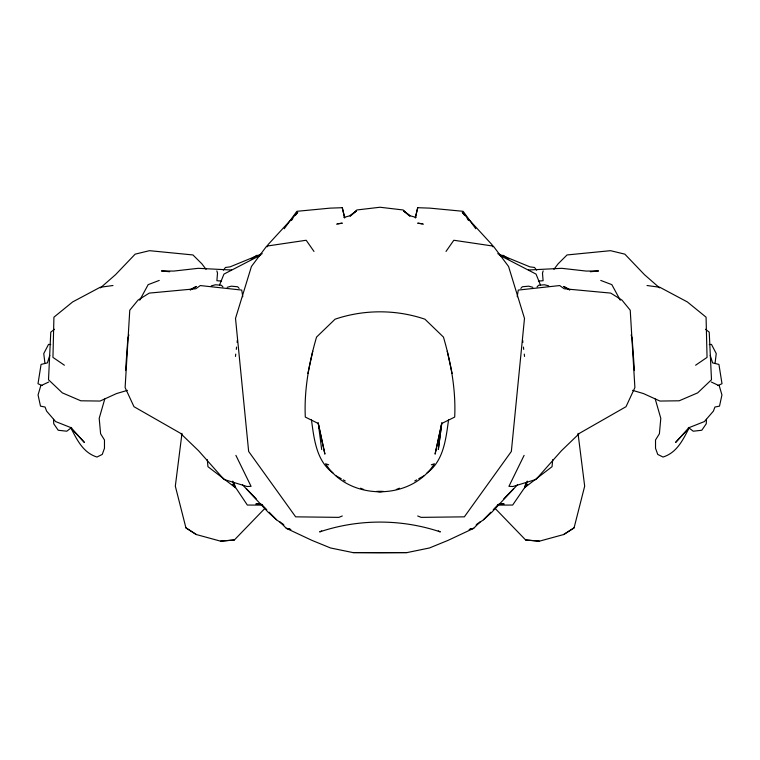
<?xml version="1.0" encoding="UTF-8"?>
<svg xmlns="http://www.w3.org/2000/svg" width="760" height="760" viewBox="0 0 760 760"><rect width="100%" height="100%" fill="white"/><g stroke="black" fill="none" stroke-linecap="round" stroke-linejoin="round"><path stroke-width="1.14" d="M284.231 228.75L296.865 211.309L330.153 208.136L342.294 207.708L344.651 217.873M706.496 419.32L706.239 423.805L701.774 430.255L693.225 431.214L688.322 427.443M125.561 370.566L127.87 338.305L128.877 334.932M552.729 459.601L552.045 466.697L524.628 487.644L512.658 505.048L497.372 505.115M441.807 422.655L438.32 449.54L441.721 423.491L435.128 453.948L441.721 423.491L454.698 417.069C455.952 389.927 451.012 363.052 443.46 337.088L424.925 319.19C396.007 309.367 363.992 309.367 335.074 319.19L316.54 337.088C308.988 363.052 304.048 389.927 305.301 417.069L318.278 423.491L324.872 453.948L318.278 423.491M235.457 356.43L235.733 354.094M236.293 349.419L236.569 347.082M237.12 342.409L237.395 340.072M715.075 363.242L716.243 353.58L711.474 344.403L709.27 344.527M181.982 433.361L175.322 486.162L185.924 527.867L196.355 534.584M448.571 419.776C445.92 438.691 443.792 460.702 427.091 472.891M517.227 296.77L518.263 290.082L559.692 285.56L564.195 288.762L610.745 293.103L621.975 300.115L630.23 310.203L634.885 387.572L626.021 406.695L579.652 433.2L561.422 450.756L535.971 479.455L513.047 486.486L508.925 486.362L524.106 455.363M104.776 398.981L99.199 418.332L100.605 433.779L104.471 439.974L104.471 448.295L102.248 454.442L96.957 457.035C82.868 452.627 76.883 439.479 70.68 427.538L55.622 421.572L46.597 411.103L45.068 407.027L40.489 406.134L38.057 394.943L40.764 385.748L48.688 382.033M312.769 351.215L307.866 373.483M415.349 217.74L417.705 207.708L429.846 208.136L463.134 211.309L475.769 228.75M415.349 217.873L417.705 207.708M563.644 534.584L574.075 527.867L584.678 486.162L578.018 433.361M525.872 483.075L524.628 487.644L527.592 484.167M543.153 270.911L542.488 273.106L543.106 280.725L538.403 281.058M49.78 355.376L47.386 362.9L41.068 364.41L38 383.714L42.085 385.558M267.121 246.848L267.966 244.73L297.711 212.334L295.64 215.023M527.24 481.127L524.628 487.644L526.347 484.623M219.526 285.057L223.962 274.094L260.661 255.113M139.716 300.219L148.162 284.648L159.258 280.421M446.015 251.436L453.815 240.255L493.325 246.107L508.564 266.475L524.486 318.392L511.347 451.459L464.351 516.838L421.125 517.37L417.705 515.983M553.945 269.353L558.077 263.872L567.045 254.951L610.508 250.677L624.843 254.153L644.499 274.712L659.585 287.888M291.488 220.381L292.866 218.595M223.326 270.209L225.482 267.473L230.09 266.855L262.248 253.659M520.847 288.401L522.348 286.757L528.665 286.178L532.827 287.308M537.063 286.919L538.574 285.285L544.54 284.762L548.73 285.883M517.569 484.699L491.995 512.04L483.474 519.783L476.168 525.017L477.85 523.364M264.651 508.63L234.355 539.98L220.581 541.167L196.355 534.546L185.924 527.867M483.474 519.783L490.798 512.231M493.24 509.703L498.123 504.668M503.823 498.788L513.598 488.718M480.197 521.711L473.68 528.342L448.096 540.35L429.438 547.979L407.037 552.586L380 552.758L352.963 552.586L330.562 547.979L311.904 540.35L286.32 528.342L279.803 521.711M100.415 287.897L115.501 274.712L135.156 254.153L149.492 250.677L192.954 254.951L201.923 263.872L206.055 269.353M54.473 329.27L50.778 332.158L48.507 379.743L62.339 392.873L80.816 400.795L100.082 401.052L116.527 393.566L127.405 390.355M71.677 427.443L66.776 431.214L58.225 430.255L53.761 423.805L53.504 419.32M695.609 365.218L707.056 357.39L706.068 317.176L687.372 301.948L659.832 287.27L647.017 285.513M251.085 259.065L256.794 255.351L259.103 255.769M574.075 527.867L563.644 534.546L539.419 541.167L525.644 539.98L495.349 508.63M190.37 289.978L196.28 286.473L190.057 289.721M414.751 480.994L416.746 479.864M418.741 478.743L423.728 475.921M321.689 530.908L319.656 531.905C358.653 518.814 401.346 518.814 440.344 531.905L438.311 530.908M717.915 385.558L722 383.714L718.931 364.41L712.614 362.9L710.22 355.376M396.321 489.497L399.418 488.186M342.294 515.983L338.874 517.37L295.649 516.838L248.653 451.459L235.514 318.392L251.436 266.475L266.674 246.107L306.185 240.255L313.984 251.436M431.319 464.778L434.406 463.799C410.923 501.078 349.077 501.078 325.594 463.799L328.681 464.778M343.862 217.417L349.543 215.887L356.307 211.042L350.189 216.125L356.887 209.969L380 207.243L403.113 209.969L409.839 216.087L403.693 211.042L410.457 215.887L416.138 217.417M211.27 285.883L215.46 284.762L221.426 285.285L222.936 286.919M227.173 287.308L231.334 286.178L237.652 286.757L239.153 288.401M469.119 529.501L473.68 528.342L470.259 528.903M500.897 255.769L503.206 255.351L508.915 259.065M336.547 224.152L342.304 223.164L337.63 223.734M383.496 491.387L380 491.91L376.504 491.387M112.984 285.513L100.168 287.27L72.627 301.948L53.931 317.176L52.943 357.39L64.391 365.218M382.327 491.331L377.673 491.331M590.311 271.748L598.557 270.949L586.178 271.063L561.744 268.318L528.438 270.009M220.581 541.13L234.355 539.98M498.218 504.355L504.136 503.965L499.462 504.089M407.037 552.586L352.963 552.586M262.627 505.115L247.342 505.048L233.652 484.623M260.537 504.089L255.863 503.965L261.782 504.355M231.562 270.009L198.255 268.318L173.821 271.063L161.443 270.949L169.689 271.748M50.73 344.527L48.526 344.403L43.757 353.58L44.925 363.242M221.597 281.058L216.894 280.725L217.512 273.106L216.847 270.911M525.644 539.98L539.419 541.167M422.37 223.734L417.696 223.164L423.453 224.152M289.74 528.903L286.32 528.342L290.88 529.501M632.595 390.355L643.473 393.566L659.917 401.052L679.183 400.795L697.661 392.873L711.493 379.743L709.222 332.158L705.527 329.27M600.742 280.421L611.838 284.648L620.283 300.219M497.752 253.659L529.91 266.855L534.517 267.473L536.674 270.209M360.582 488.186L363.679 489.497M711.312 382.033L719.236 385.748L721.943 394.943L719.511 406.134L714.932 407.027L713.403 411.103L704.378 421.572L689.32 427.538L675.64 442.396L689.32 427.538C683.116 439.479 677.131 452.627 663.043 457.035L657.751 454.442L655.528 448.295L655.528 439.974L659.395 433.779L660.801 418.332L655.225 398.981M499.339 255.113L536.038 274.094L540.474 285.057M569.943 289.721L563.721 286.473L569.63 289.978M336.272 475.921L341.259 478.743M343.254 479.864L345.249 480.994M242.43 484.699L268.005 512.04L276.526 519.783L283.831 525.017L282.15 523.364M332.909 472.891C316.207 460.702 314.079 438.691 311.429 419.776M246.401 488.718L256.177 498.788M261.877 504.668L266.76 509.703M269.202 512.231L276.526 519.783M232.408 484.167L235.372 487.644L234.127 483.075M464.36 215.023L462.289 212.334L492.033 244.73L492.879 246.848M467.134 218.595L468.512 220.381M235.894 455.363L251.076 486.362L246.952 486.486L224.029 479.455L198.578 450.756L180.348 433.2L133.978 406.695L125.115 387.572L129.77 310.203L138.025 300.115L149.255 293.103L195.804 288.762L200.307 285.56L241.737 290.082L242.773 296.77M232.759 481.127L235.372 487.644L207.955 466.697L207.271 459.601M631.123 334.932L632.13 338.305L634.438 370.566M342.294 207.708L344.651 217.74M452.133 373.483L447.231 351.215M318.193 422.655L321.68 449.54M522.605 340.072L522.88 342.409M523.431 347.082L523.707 349.419M524.267 354.094L524.542 356.43M84.36 442.396L70.68 427.538L84.36 442.396"/></g></svg>
